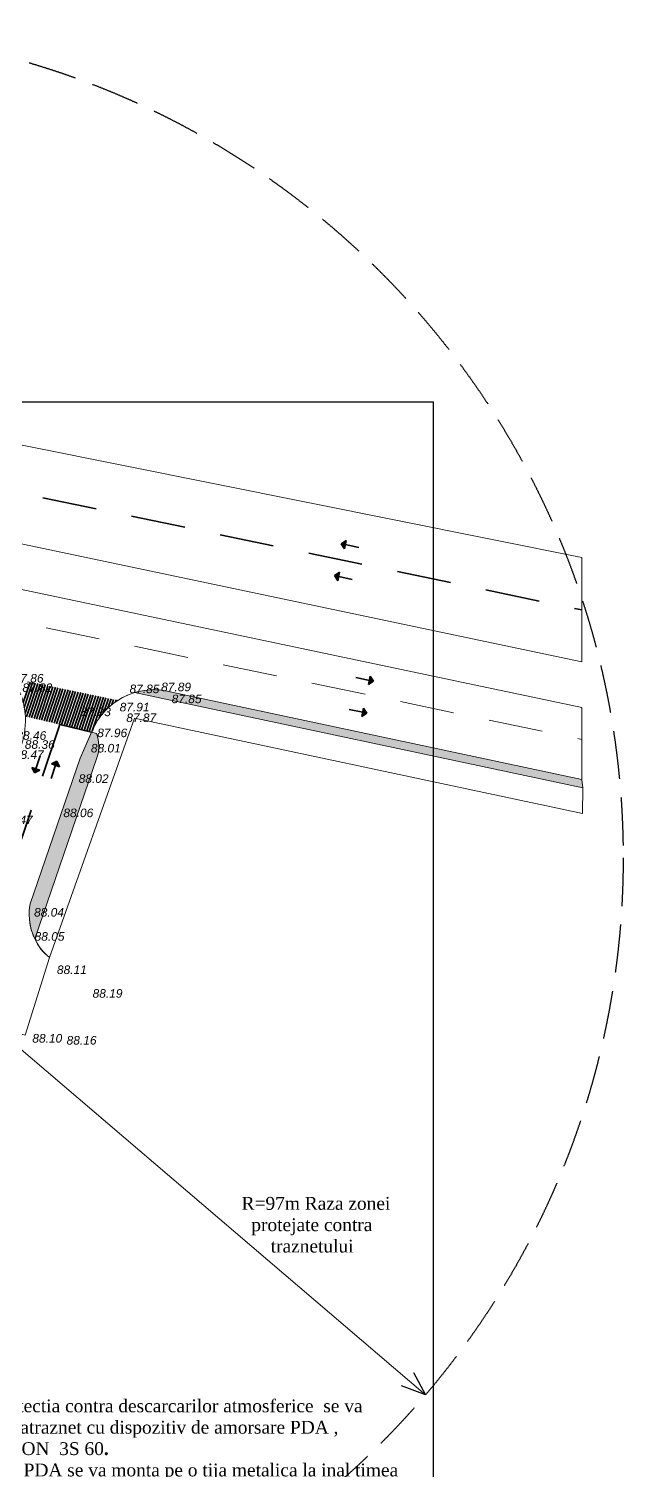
# Model space of a CAD drawing. Header units: millimetres. Extents: x 207782523 to 208144499, y 477594674 to 477848829.
# Drawn here: x 207915753 to 207985237, y 477680179 to 477848829 of the extents above; entities that cross this region are included whole.
import ezdxf

# ---------------------------------------------------------------- set-up
doc = ezdxf.new("R2010")
doc.units = ezdxf.units.MM
doc.header["$MEASUREMENT"] = 0
doc.linetypes.add('Hidden Line', pattern=[391.22222328186, 282.22222328186, -109])
doc.linetypes.add('Hosszú szaggatott', pattern=[10583.330000000002, 6350, -4233.330000000001])
doc.layers.get('0').update_dxf_attribs({"true_color": 0x787878})
for name, color, linetype, lineweight, true_color in [('New_sit - constructii propuse_Pen_No__1', 7, 'Continuous', 13, 0x787878), ('New_sit - drum_Pen_No__121', 7, 'Continuous', 35, 0x787878), ('New_sit - drum_Pen_No__19', 7, 'Continuous', 0, 0x787878), ('New_sit - drum_Pen_No__21', 7, 'Continuous', 20, 0x787878), ('New_sit - vegetatie_Pen_No__1', 7, 'Continuous', 13, 0x787878), ('New_sit - vegetatie_Pen_No__104', 7, 'Continuous', 13, 0x787878), ('New_sit - vegetatie_Pen_No__77', 7, 'Continuous', 20, 0x787878), ('sit - cota teren_Pen_No__101', 7, 'Continuous', 13, 0x787878)]:
    doc.layers.add(name, color=color, linetype=linetype, lineweight=lineweight, true_color=true_color)
doc.layers.add('New_sit - drum', color=7, linetype='Continuous', true_color=0x787878)
doc.layers.add('Texte', color=7, linetype='Continuous')
doc.styles.add('GENERATED_STYLE_4', font='ariali.ttf')
pattern_1 = [(90, (207891220.2115784, 477723905.0360718), (-300, 0), [43.30127018922195, -129.903810567666]), (90, (207891370.2115784, 477723991.6386108), (-300, 0), [43.30127018922195, -129.903810567666]), (30.00000000000001, (207891220.2115784, 477723905.0360718), (-150.0000000000001, 259.8076211353316), [43.30127018922195, -129.903810567666]), (30.00000000000001, (207891220.2115784, 477724078.2411499), (-150.0000000000001, 259.8076211353316), [43.30127018922195, -129.903810567666]), (149.9999999999998, (207891220.2115784, 477723905.0360718), (150.0000000000011, 259.8076211353309), [43.30127018922195, -129.903810567666]), (149.9999999999998, (207891220.2115784, 477724078.2411499), (150.0000000000011, 259.8076211353309), [43.30127018922195, -129.903810567666])]

# ---------------------------------------------------------------- blocks, each defined once
blk = doc.blocks.new('Line_11', base_point=(207968117.9799292, 477755922.9630587))
at = {"layer": 'New_sit - drum', "linetype": 'Continuous', "lineweight": 0, "true_color": 0xffffff}
blk.add_hatch(color=7, dxfattribs=at).paths.add_polyline_path([(207967438.0265428, 477753906.4291517), (207968071.5743901, 477754220.4627886), (207967123.9929059, 477754539.9769991)])
at = {"layer": 'New_sit - drum_Pen_No__121', "color": 255, "linetype": 'Continuous', "lineweight": 35}
for p, q in [((207967438.0265428, 477753906.4291517), (207967123.9929059, 477754539.9769991)), ((207967123.9929059, 477754539.9769991), (207968071.5743901, 477754220.4627886)), ((207968117.9799292, 477755922.9630587), (207967597.783648, 477754380.2198939)), ((207967438.0265428, 477753906.4291517), (207968071.5743901, 477754220.4627886))]:
    blk.add_line(p, q, dxfattribs=at)
blk = doc.blocks.new('Line_12', base_point=(207970062.355053, 477755267.3408321))
at = {"layer": 'New_sit - drum', "linetype": 'Continuous', "lineweight": 0, "true_color": 0xffffff}
blk.add_hatch(color=7, dxfattribs=at).paths.add_polyline_path([(207970062.355053, 477755267.3408321), (207969428.8072056, 477754953.3071952), (207970376.3886898, 477754633.7929848)])
at = {"layer": 'New_sit - drum_Pen_No__121', "color": 255, "linetype": 'Continuous', "lineweight": 35}
for p, q in [((207969902.5979477, 477754793.55009), (207969382.4016665, 477753250.8069252)), ((207970062.355053, 477755267.3408321), (207969428.8072056, 477754953.3071952)), ((207970376.3886898, 477754633.7929848), (207969428.8072056, 477754953.3071952)), ((207970062.355053, 477755267.3408321), (207970376.3886898, 477754633.7929848))]:
    blk.add_line(p, q, dxfattribs=at)
blk = doc.blocks.new('Line_25', base_point=(208004229.1915583, 477761335.5641401))
at = {"layer": 'New_sit - drum', "linetype": 'Continuous', "lineweight": 0, "true_color": 0xffffff}
blk.add_hatch(color=7, dxfattribs=at).paths.add_polyline_path([(208006312.5889881, 477760901.7430304), (208005925.0160412, 477761493.1711417), (208005721.1608768, 477760514.1700835)])
at = {"layer": 'New_sit - drum_Pen_No__121', "color": 255, "linetype": 'Continuous', "lineweight": 35}
for p, q in [((208004229.1915583, 477761335.5641401), (208005823.088459, 477761003.6706126)), ((208005721.1608768, 477760514.1700835), (208005925.0160412, 477761493.1711417)), ((208006312.5889881, 477760901.7430304), (208005925.0160412, 477761493.1711417)), ((208006312.5889881, 477760901.7430304), (208005721.1608768, 477760514.1700835))]:
    blk.add_line(p, q, dxfattribs=at)
blk = doc.blocks.new('Line_26', base_point=(208005005.5173166, 477765063.8176838))
at = {"layer": 'New_sit - drum', "linetype": 'Continuous', "lineweight": 0, "true_color": 0xffffff}
blk.add_hatch(color=7, dxfattribs=at).paths.add_polyline_path([(208007088.9147464, 477764629.9965741), (208006701.3417995, 477765221.4246854), (208006497.4866351, 477764242.4236272)])
at = {"layer": 'New_sit - drum_Pen_No__121', "color": 255, "linetype": 'Continuous', "lineweight": 35}
for p, q in [((208005005.5173166, 477765063.8176838), (208006599.4142173, 477764731.9241563)), ((208006497.4866351, 477764242.4236272), (208006701.3417995, 477765221.4246854)), ((208007088.9147464, 477764629.9965741), (208006497.4866351, 477764242.4236272)), ((208007088.9147464, 477764629.9965741), (208006701.3417995, 477765221.4246854))]:
    blk.add_line(p, q, dxfattribs=at)
blk = doc.blocks.new('Line_27', base_point=(208002515.6576174, 477776988.5593001))
at = {"layer": 'New_sit - drum', "linetype": 'Continuous', "lineweight": 0, "true_color": 0xffffff}
blk.add_hatch(color=7, dxfattribs=at).paths.add_polyline_path([(208002515.6576174, 477776988.5593001), (208002903.2305643, 477776397.1311888), (208003107.0857286, 477777376.132247)])
at = {"layer": 'New_sit - drum_Pen_No__121', "color": 255, "linetype": 'Continuous', "lineweight": 35}
for p, q in [((208002515.6576174, 477776988.5593001), (208003107.0857286, 477777376.132247)), ((208002515.6576174, 477776988.5593001), (208002903.2305643, 477776397.1311888)), ((208003107.0857286, 477777376.132247), (208002903.2305643, 477776397.1311888)), ((208003005.1581464, 477776886.6317179), (208004599.0550472, 477776554.7381904))]:
    blk.add_line(p, q, dxfattribs=at)
blk = doc.blocks.new('Line_28', base_point=(208003291.9833757, 477780716.8128437))
at = {"layer": 'New_sit - drum', "linetype": 'Continuous', "lineweight": 0, "true_color": 0xffffff}
blk.add_hatch(color=7, dxfattribs=at).paths.add_polyline_path([(208003291.9833757, 477780716.8128437), (208003679.5563226, 477780125.3847325), (208003883.4114869, 477781104.3857907)])
at = {"layer": 'New_sit - drum_Pen_No__121', "color": 255, "linetype": 'Continuous', "lineweight": 35}
for p, q in [((208003291.9833757, 477780716.8128437), (208003883.4114869, 477781104.3857907)), ((208003291.9833757, 477780716.8128437), (208003679.5563226, 477780125.3847325)), ((208003883.4114869, 477781104.3857907), (208003679.5563226, 477780125.3847325)), ((208003781.4839047, 477780614.8852616), (208005375.3808055, 477780282.991734))]:
    blk.add_line(p, q, dxfattribs=at)
blk = doc.blocks.new('plan de situatie')
at = {"layer": 'New_sit - vegetatie_Pen_No__104', "linetype": 'Continuous', "lineweight": 13}
h = blk.add_hatch(dxfattribs=at)
h.set_pattern_fill('GRASS', color=256, style=0, pattern_type=2)
h.set_pattern_definition(pattern_1)
edge = h.paths.add_edge_path()
edge.add_arc((207930380.5131899, 477763668.9547446), 7831.717476893, 78.51426448300778, 106.8351940986803)
edge.add_line((207928112.2929077, 477771165.0187378), (207980512.4879761, 477760006.8388672))
edge.add_line((207980512.4879761, 477760006.8388672), (207980424.5773315, 477761004.0109863))
edge.add_line((207980424.5773315, 477761004.0109863), (207931939.9958191, 477771343.8366699))
h = blk.add_hatch(dxfattribs=at)
h.set_pattern_fill('GRASS', color=256, style=0, pattern_type=2)
h.set_pattern_definition(pattern_1)
edge = h.paths.add_edge_path()
edge.add_line((207915915.4009399, 477746464.112793), (207921765.5163574, 477763478.0968628))
edge.add_line((207921765.5163574, 477763478.0968628), (207923086.57547, 477766531.9099731))
edge.add_line((207923086.57547, 477766531.9099731), (207923098.5942383, 477766529.0313721))
edge.add_line((207923098.5942383, 477766529.0313721), (207923678.9402771, 477766390.0313721))
edge.add_arc((207919382.6034398, 477764900.0944979), 4547.353308118804, -17.79201465015302, 19.126156134954897, ccw=False)
edge.add_line((207923712.4658813, 477763510.5933838), (207916440.8813477, 477742362.5279541))
edge.add_arc((207922344.4293519, 477745203.3233899), 6551.488208490937, 200.7484914870993, 205.6969239255118, ccw=False)
edge.add_arc((207922344.429367, 477745203.323181), 6551.488148665294, 168.9045966012282, 200.7484897315439, ccw=False)
at = {"layer": 'New_sit - constructii propuse_Pen_No__1', "linetype": 'Continuous', "lineweight": 13, "flags": 128}
blk.add_lwpolyline([(207923712.4658813, 477763510.5933838, 0.1624938456385507), (207923678.9402771, 477766390.0313721), (207923086.57547, 477766531.9099731), (207923153.8943176, 477766687.5269165, -0.223959094527054), (207928112.2929077, 477771165.0187378), (207980512.4879761, 477760006.8388672), (207980488.5954285, 477756999.4885254), (207928087.6575317, 477768157.8265381), (207918154.1826477, 477740167.0716553, -0.1293914186780159), (207916440.8813477, 477742362.5279541)], format="xyb", close=True, dxfattribs=at)
at = {"layer": 'New_sit - drum_Pen_No__121', "linetype": 'Hosszú szaggatott', "lineweight": 35}
for p, q in [((207782698.6931458, 477822001.2410889), (207980424.5773315, 477780829.2298584)), ((207919388.5010376, 477767417.6439819), (207880399.4037781, 477651787.8991699))]:
    blk.add_line(p, q, dxfattribs=at)
at = {"layer": 'New_sit - drum_Pen_No__121', "linetype": 'Continuous', "lineweight": 35}
for p, q in [((207915088.5204468, 477770002.4367676), (207915896.5836792, 477772398.9053345)), ((207915211.9601746, 477769429.5958862), (207916192.3655701, 477772337.1786499)), ((207915306.2170105, 477768770.2075195), (207916488.1474609, 477772275.4519653)), ((207915478.2143555, 477768341.3737183), (207916783.9293823, 477772213.7252808)), ((207915775.155304, 477768283.0844116), (207917079.7113037, 477772151.9986572)), ((207916068.092865, 477768212.9223022), (207917375.4931641, 477772090.2719727)), ((207916361.030426, 477768142.7601929), (207917671.2750854, 477772028.5452881)), ((207916653.9679871, 477768072.5980835), (207917967.0570068, 477771966.8186646)), ((207916946.9055176, 477768002.4359741), (207918262.8388672, 477771905.09198)), ((207917239.8431091, 477767932.2738037), (207918558.6207886, 477771843.3653564)), ((207917532.7806702, 477767862.1116333), (207918854.40271, 477771781.6386719)), ((207917825.7182007, 477767791.9495239), (207919150.1845703, 477771719.9119873)), ((207918118.6557922, 477767721.7874146), (207919445.9664917, 477771658.1853027)), ((207918411.5933228, 477767651.6253052), (207919741.7484131, 477771596.4586182)), ((207918704.5308838, 477767581.4631958), (207920037.5302734, 477771534.7319336)), ((207918997.4684448, 477767511.3010864), (207920333.3121948, 477771473.0053101)), ((207919290.4060059, 477767441.1389771), (207920629.0941162, 477771411.2786255)), ((207919583.3435364, 477767370.9768066), (207920924.8759766, 477771349.552002)), ((207919876.2811279, 477767300.8146973), (207921220.6578979, 477771287.8253174)), ((207920169.2186584, 477767230.6525879), (207921516.4397888, 477771226.0986328)), ((207920462.1562195, 477767160.4904785), (207921812.2216797, 477771164.3720093)), ((207920755.0937805, 477767090.3283081), (207922108.0036011, 477771102.6453247)), ((207921048.0313416, 477767020.1661987), (207922403.7854919, 477771040.9186401)), ((207921340.9688721, 477766950.0040894), (207922699.5673828, 477770979.1919556)), ((207921633.9064636, 477766879.84198), (207922995.3493042, 477770917.465271)), ((207921926.8439941, 477766809.6798096), (207923291.1311951, 477770855.7386475)), ((207922219.7815552, 477766739.5177002), (207923586.9130859, 477770794.0119629)), ((207922512.7191467, 477766669.3555908), (207923882.6950073, 477770732.2852783)), ((207922805.6566772, 477766599.1934814), (207924178.4768982, 477770670.5586548)), ((207923145.4736633, 477766668.0614624), (207924474.2587891, 477770608.8319702)), ((207923965.8027649, 477768161.9813843), (207924770.0407104, 477770547.1052856)), ((207924518.6539612, 477768862.6436768), (207925065.8226013, 477770485.3786621)), ((207925004.2407227, 477769363.8202515), (207925361.6045227, 477770423.6519775)), ((207925453.2285156, 477769756.4553833), (207925657.3864136, 477770361.925293)), ((207925877.8840942, 477770076.9286499), (207925953.1683044, 477770300.1986694)), ((207923086.57547, 477766531.9099731), (207919388.5010376, 477767417.6439819))]:
    blk.add_line(p, q, dxfattribs=at)
at = {"layer": 'New_sit - drum_Pen_No__19', "linetype": 'Hosszú szaggatott', "lineweight": 0}
blk.add_line((207783065.2579346, 477806780.3314209), (207980424.5773315, 477765684.6490479), dxfattribs=at)
at = {"layer": 'New_sit - drum_Pen_No__21', "linetype": 'Continuous', "lineweight": 20, "flags": 128}
blk.add_lwpolyline([(207857048.9136353, 477813809.0064697), (207782522.9312744, 477829299.4188232), (207782834.3132935, 477816369.8707886), (207980424.5773315, 477774745.2509766), (207980424.5773315, 477786964.1947632), (207862116.3445435, 477810732.3520508)], close=True, dxfattribs=at)
blk.add_lwpolyline([(207892629.9911194, 477676443.1741943), (207910070.2653809, 477728986.5826416, -0.3701868485650086), (207915309.0491028, 477731075.2658691), (207918154.1826477, 477740167.0716553, -0.274199333938286), (207915915.4009399, 477746464.112793), (207921765.5163574, 477763478.0968628), (207923153.8943176, 477766687.5269165, -0.3581274033702432), (207931939.9958191, 477771343.8366699), (207980424.5773315, 477761004.0109863), (207980424.5773315, 477769420.0927734), (207782963.2129211, 477811017.5584106), (207783166.4507446, 477802578.4915771), (207907496.2198486, 477776689.5864868, -0.4615241530785653), (207915014.4552612, 477765399.6906128), (207883302.0657043, 477671350.4365234, -0.01081081742090956)], format="xyb", dxfattribs=at)
at = {"layer": 'New_sit - vegetatie_Pen_No__1', "linetype": 'Continuous', "lineweight": 13, "flags": 128}
for points in [[(207931939.9958191, 477771343.8366699, 0.1242062371733223), (207928112.2929077, 477771165.0187378), (207980512.4879761, 477760006.8388672), (207980424.5773315, 477761004.0109863)], [(207915915.4009399, 477746464.112793), (207921765.5163574, 477763478.0968628), (207923086.57547, 477766531.9099731), (207923098.5942383, 477766529.0313721), (207923678.9402771, 477766390.0313721, -0.1624938456385447), (207923712.4658813, 477763510.5933838), (207916440.8813477, 477742362.5279541, -0.02159496566049371), (207916217.8409424, 477742882.3511353, -0.139846302582579)]]:
    blk.add_lwpolyline(points, format="xyb", close=True, dxfattribs=at)
at = {"layer": 'New_sit - drum', "linetype": 'Continuous', "lineweight": 35}
for name, p in [('Line_28', (207952264.9570007, 477788576.2397461)), ('Line_27', (207951488.6312256, 477784847.9862061)), ('Line_26', (207953978.4909363, 477772923.2445679)), ('Line_25', (207953202.1651917, 477769194.9910278)), ('Line_11', (207917090.9535522, 477763782.3899536)), ('Line_12', (207919035.3286743, 477763126.7677002))]:
    blk.add_blockref(name, p, dxfattribs=at)
at = {"layer": 'sit - cota teren_Pen_No__101', "linetype": 'Continuous', "lineweight": 13, "char_height": 1000, "attachment_point": 7, "style": 'GENERATED_STYLE_4'}
for s, insert in [('\\A1;{\\pql;\\fArial|b0|i1|c0|p34;87.86}', (207913971.0245361, 477772326.3408203)), ('\\A1;{\\pql;\\fArial|b0|i1|c0|p34;87.82}', (207914998.8879089, 477771225.2910767)), ('\\A1;{\\pql;\\fArial|b0|i1|c0|p34;87.85}', (207927523.7252808, 477771085.9777222)), ('\\A1;{\\pql;\\fArial|b0|i1|c0|p34;87.89}', (207931220.3589478, 477771308.4356689)), ('\\A1;{\\pql;\\fArial|b0|i1|c0|p34;87.91}', (207926370.3781738, 477768951.6425781)), ('\\A1;{\\pql;\\fArial|b0|i1|c0|p34;87.85}', (207932447.1616516, 477769912.3225708)), ('\\A1;{\\pql;\\fArial|b0|i1|c0|p34;87.93}', (207921847.7218628, 477768393.0317993)), ('\\A1;{\\pql;\\fArial|b0|i1|c0|p34;87.87}', (207927146.6086731, 477767706.9623413)), ('\\A1;{\\pql;\\fArial|b0|i1|c0|p34;88.46}', (207914293.3824768, 477765627.963562)), ('\\A1;{\\pql;\\fArial|b0|i1|c0|p34;87.96}', (207923751.3781433, 477765933.6425781)), ('\\A1;{\\pql;\\fArial|b0|i1|c0|p34;88.36}', (207915281.7823792, 477764572.0136108)), ('\\A1;{\\pql;\\fArial|b0|i1|c0|p34;88.01}', (207923005.3606873, 477764143.0148315)), ('\\A1;{\\pql;\\fArial|b0|i1|c0|p34;88.47}', (207913998.6386719, 477763393.3782349)), ('\\A1;{\\pql;\\fArial|b0|i1|c0|p34;88.02}', (207921580.3781433, 477760583.6425781)), ('\\A1;{\\pql;\\fArial|b0|i1|c0|p34;88.47}', (207912710.465271, 477755756.3218994)), ('\\A1;{\\pql;\\fArial|b0|i1|c0|p34;88.06}', (207919788.9185486, 477756574.3482666)), ('\\A1;{\\pql;\\fArial|b0|i1|c0|p34;88.04}', (207916360.3781433, 477744941.6426392)), ('\\A1;{\\pql;\\fArial|b0|i1|c0|p34;88.05}', (207916425.3781738, 477742116.6426392)), ('\\A1;{\\pql;\\fArial|b0|i1|c0|p34;88.11}', (207919033.3781738, 477738217.6425781)), ('\\A1;{\\pql;\\fArial|b0|i1|c0|p34;88.19}', (207923204.3781738, 477735450.6426392)), ('\\A1;{\\pql;\\fArial|b0|i1|c0|p34;88.10}', (207916160.3781738, 477730194.6425781)), ('\\A1;{\\pql;\\fArial|b0|i1|c0|p34;88.16}', (207920169.3781738, 477729963.6426392))]:
    blk.add_mtext(s, dxfattribs=dict(at, insert=insert))

msp = doc.modelspace()

# ---------------------------------------------------------------- block references
msp.add_blockref('plan de situatie', (0, 0))

# ---------------------------------------------------------------- next in the draw order: hatches: boundary and pattern name
at = {"layer": 'New_sit - vegetatie_Pen_No__77', "linetype": 'Continuous', "lineweight": 20, "true_color": 0xffeb28}
h = msp.add_hatch(dxfattribs=at)
h.set_pattern_fill('BATT_INSULATION', color=2, style=0, pattern_type=2)
h.set_pattern_definition([(32.89492850111852, (207948747.8806032, 477695201.3952368), (-817.1303375871831, 743.7003241718915), []), (109.4702688662456, (207948747.8806032, 477695201.3952368), (1085.159705237483, 65.77352557282899), [])])
h.paths.add_polyline_path([(207942644.2055503, 477688156.8611262), (207942550.5588264, 477687879.0643901, 0.01221667734398708)])

# ---------------------------------------------------------------- next in the draw order: linework, layer by layer
at = {"color": 1, "lineweight": 5, "ltscale": 2000}
msp.add_line((207888474.542746, 477751944.3620969), (207962135.9474375, 477688999.5006721), dxfattribs=at)
at = {"color": 1, "linetype": 'Hidden Line', "ltscale": 20}
msp.add_line((207960730.0796395, 477691613.537739), (207962135.9474375, 477688999.5006722), dxfattribs=at)
at = {"color": 1, "ltscale": 2000}
msp.add_line((207962135.9474375, 477688999.5006722), (207959304.7692142, 477690040.0473123), dxfattribs=at)
at = {"color": 0}
msp.add_lwpolyline([(207823070.0789081, 477805144.0397735), (207823070.0789081, 477605144.0397735), (207963070.0789081, 477605144.0397735), (207963070.0789081, 477805144.0397735)], close=True, dxfattribs=at)
at = {"color": 1, "linetype": 'Hidden Line', "ltscale": 20}
msp.add_circle((207888236.9181509, 477751828.6022703), 97000, dxfattribs=at)

# ---------------------------------------------------------------- next in the draw order: texts
at = {"color": 0, "linetype": 'Continuous', "insert": (207940630.7926058, 477712150.0566999), "char_height": 1499.999999985846, "width": 28445.52856484838, "attachment_point": 1}
msp.add_mtext('{\\fTimes New Roman|b0|i0|c0|p18;R=97m Raza zonei\\P  protejate contra\\P      traznetului}', dxfattribs=at)
at = {"layer": 'Texte', "linetype": 'Continuous', "insert": (207903313.8092588, 477688451.7587253), "char_height": 1500, "width": 57038.79529958592, "attachment_point": 1}
msp.add_mtext('\\pxt2;{\\fTimes New Roman|b0|i0|c0|p18;* Pentru protectia contra descarcarilor atmosferice  se va \\Pfolosi un paratraznet cu dispozitiv de amorsare PDA , PREVECTRON  3S 60\\fTimes New Roman|b1|i0|c0|p18;.\\P\\fTimes New Roman|b0|i0|c0|p18;* Captatorul PDA se va monta pe o tija metalica la inal timea de 5m deasupra nivelului maxim al invelitorii  si va asigura o protectie  contra descarcarilor atmosferice de nivel  III intr-o zona cu raza de  97m, asigurand protectia pentru cladirea maternitatii si incinta  acesteia \\P*  Priza de pamant va fi formate din platbanda OL-Zn 40x4 montata ingropat in sant si electrozi din teava de 2.5", l=2.5m  si va avea o valoare a rezistentei de dispersie de maxim 1Ω, ea asigurand si protectia contra electrocutarilor.\\P* Alimentarea cu energie electrica  din sursa de baza se va face conform solutiei prevazute in Avizul Tehnic de Racordare\\P* Pentru accesul cablurilor de alimentare (de la postul trafo si grupul electrogen) ale tablourilor electrice generale precum  si a celor ce vor alimenta alte obiective din ininta (statie gaze medicale, iluminat incinta), se vor prevedea sub carosabil 10 tuburi PVC %%C 100}', dxfattribs=at)

doc.saveas('drawing.dxf')
